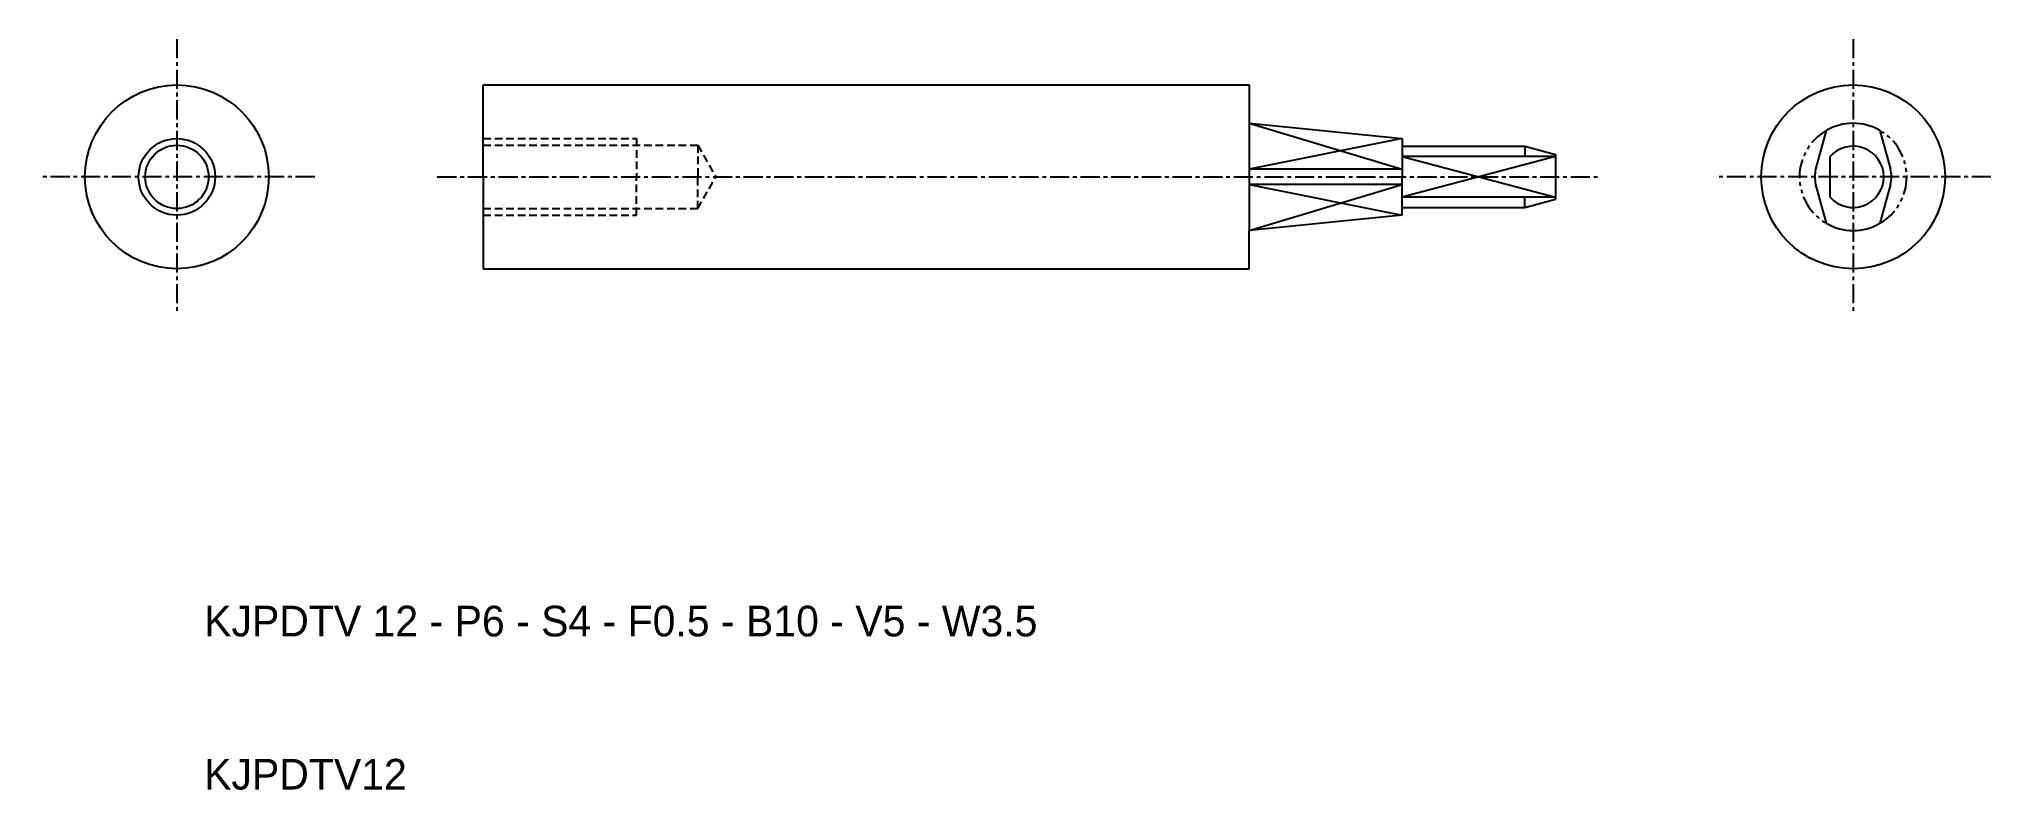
# Model space of a CAD drawing. Extents: x 18 to 145, y 10 to 59.
import ezdxf

# ---------------------------------------------------------------- set-up
doc = ezdxf.new("R2010")
doc.units = 0
for name, pattern in [('CENTER', [2, 1.25, -0.25, 0.25, -0.25]), ('DASHED', [0.75, 0.5, -0.25]), ('PHANTOM', [2.5, 1.25, -0.25, 0.25, -0.25, 0.25, -0.25])]:
    doc.linetypes.add(name, pattern=pattern)
doc.layers.get('0').update_dxf_attribs({"linetype": 'CONTINUOUS'})
doc.layers.add('CENTER', color=1, linetype='CENTER')

msp = doc.modelspace()

# ---------------------------------------------------------------- linework, layer by layer
at = {"color": 7, "linetype": 'CONTINUOUS'}
for p, q in [((47, 50), (47, 56)), ((47, 56), (97, 56)), ((97, 56), (97, 53.5)), ((97, 53.5), (107, 52.5)), ((97, 53.5), (97, 46.5)), ((107, 52.5), (107, 50)), ((107, 52.5), (107, 52.5)), ((134.68, 53.03), (133.98, 50.5)), ((138.18, 53.03), (138.88, 50.5)), ((107, 52), (115, 52)), ((117, 51.32), (107, 51.32)), ((115, 52), (117, 51.46)), ((115, 52), (115, 51.32)), ((117, 51.46), (117, 48.54)), ((134.93, 48.68), (134.93, 51.32)), ((47, 50), (47, 44)), ((107, 50.5), (97, 50.5)), ((107, 47.5), (107, 50)), ((107, 49.5), (97, 49.5)), ((117, 48.68), (107, 48.68)), ((115, 48), (115, 48.68)), ((115, 48), (117, 48.54)), ((133.98, 49.5), (134.68, 46.97)), ((138.88, 49.5), (138.18, 46.97)), ((107, 47.5), (97, 46.5)), ((107, 48), (115, 48)), ((107, 47.5), (107, 47.5)), ((97, 44), (97, 46.5)), ((47, 44), (97, 44))]:
    msp.add_line(p, q, dxfattribs=at)
at = {"color": 3, "linetype": 'DASHED'}
for p, q in [((47, 52.5), (57, 52.5)), ((57, 52.5), (57, 50)), ((47, 52.07), (61, 52.07)), ((61, 52.07), (62.19, 50)), ((61, 52.07), (61, 50)), ((57, 47.5), (57, 50)), ((61, 47.93), (62.19, 50)), ((61, 47.93), (61, 50)), ((47, 47.93), (61, 47.93)), ((47, 47.5), (57, 47.5))]:
    msp.add_line(p, q, dxfattribs=at)
at = {"color": 3, "linetype": 'CONTINUOUS'}
for p, q in [((97, 53.5), (107, 50.5)), ((107, 52.5), (97, 50.5)), ((117, 51.32), (107, 48.68)), ((107, 51.32), (117, 48.68)), ((97, 46.5), (107, 49.5)), ((97, 49.5), (107, 47.5))]:
    msp.add_line(p, q, dxfattribs=at)
at = {"color": 7, "linetype": 'CONTINUOUS'}
for centre, radius in [((27, 50), 6), ((136.43, 50), 6), ((27, 50), 2.07)]:
    msp.add_circle(centre, radius, dxfattribs=at)
at = {"color": 3, "linetype": 'CONTINUOUS'}
msp.add_circle((27, 50), 2.5, dxfattribs=at)
at = {"color": 3, "linetype": 'PHANTOM'}
for start, end in [(120, 240), (300, 60)]:
    msp.add_arc((136.43, 50), 3.5, start, end, dxfattribs=at)
at = {"color": 7, "linetype": 'CONTINUOUS'}
for radius, start, end in [(3.5, 60, 120), (2, 221.4096, 138.5904), (2.5, 168.463, 191.537), (2.5, 348.463, 11.537), (3.5, 240, 300)]:
    msp.add_arc((136.43, 50), radius, start, end, dxfattribs=at)
at = {"layer": 'CENTER', "color": 1, "linetype": 'CENTER'}
for p, q in [((27, 59), (27, 41)), ((136.43, 59), (136.43, 41)), ((36, 50), (18, 50)), ((44, 50), (120, 50)), ((145.43, 50), (127.43, 50))]:
    msp.add_line(p, q, dxfattribs=at)

# ---------------------------------------------------------------- texts
at = {"color": 7, "linetype": 'CONTINUOUS'}
for s, p in [('KJPDTV 12 - P6 - S4 - F0.5 - B10 - V5 - W3.5', (28.78, 20)), ('KJPDTV12', (28.78, 10))]:
    msp.add_text(s, height=2, dxfattribs=at).set_placement(p)

doc.saveas('drawing.dxf')
